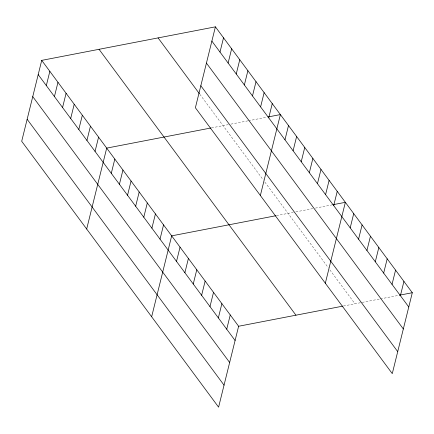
<?xml version="1.0" encoding="UTF-8"?>
<svg xmlns="http://www.w3.org/2000/svg" width="434" height="434" viewBox="0 0 434 434"><rect width="100%" height="100%" fill="white"/><g stroke="black" fill="none" stroke-linecap="round" stroke-linejoin="round"><path stroke-width="0.33" stroke-dasharray="2.17 1.63" d="M211.51 127.878L228.273 124.639M230.883 124.135L247.814 120.869M248.465 120.744L266.053 117.348M276.485 215.617L293.248 212.383M295.858 211.879L312.789 208.608M315.393 208.108L332.33 204.837M343.43 306.019L361.5 302.531M362.151 302.406L379.734 299.01M380.385 298.885L397.973 295.489M199.857 94.308L263.286 179.964M264.832 182.052L328.288 267.735M329.883 269.888L354.985 303.789"/><path stroke-width="0.65" d="M41.724 60.369L21.7 141.278L218.595 407.163L238.619 326.254L41.724 60.369L215.405 26.837L412.3 292.722L392.276 373.631L195.381 107.746L215.405 26.837M46.319 85.59L49.845 71.339M54.44 96.554L57.966 82.303M62.561 107.523L66.087 93.272M70.682 118.493L74.209 104.241M78.804 129.462L82.335 115.205M86.93 140.426L90.456 126.175M95.051 151.395L98.578 137.144M86.675 229.016L106.699 148.108L210.87 128.003M111.294 173.329L114.82 159.077M119.415 184.298L122.941 170.047M127.536 195.267L131.063 181.016M135.658 206.231L139.189 191.98M143.784 217.201L147.31 202.949M151.905 228.17L155.432 213.919M160.027 239.134L163.553 224.883M151.65 316.76L171.674 235.852L275.845 215.741M220 52.058L223.526 37.807M176.513 261.404L180.045 247.152M228.121 63.028L231.647 48.776M184.884 272.704L188.41 258.452M236.242 73.997L239.769 59.74M193.249 284.004L196.781 269.753M244.364 84.961L247.89 70.709M201.62 295.304L205.146 281.053M252.485 95.93L256.011 81.679M209.985 306.605L213.517 292.353M260.606 106.9L264.132 92.648M218.356 317.905L221.882 303.654M268.727 117.864L272.259 103.612M226.727 329.205L230.253 314.954M260.357 195.49L280.38 114.581L268.006 116.968M284.975 139.802L288.501 125.551M293.096 150.772L296.623 136.515M301.218 161.736L304.744 147.484M309.339 172.705L312.865 158.453M317.46 183.674L320.986 169.417M325.581 194.638L329.113 180.387M333.708 205.607L337.234 191.356M325.332 283.228L345.356 202.325L332.981 204.712M350.195 227.877L353.721 213.62M358.565 239.177L362.092 224.921M366.931 250.478L370.457 236.221M375.301 261.778L378.828 247.521M383.667 273.073L387.193 258.821M392.038 284.373L395.564 270.122M400.403 295.673L403.929 281.422M238.619 326.254L342.789 306.144M399.275 295.239L412.3 292.722M211.873 41.094L408.774 306.974M206.432 63.087L403.327 328.972M200.823 85.753L397.723 351.632M158.09 37.904L199.472 93.787M99.039 49.302L295.934 315.187M38.197 74.621L235.092 340.506M32.751 96.619L229.651 362.499M27.141 119.279L224.042 385.164"/></g></svg>
